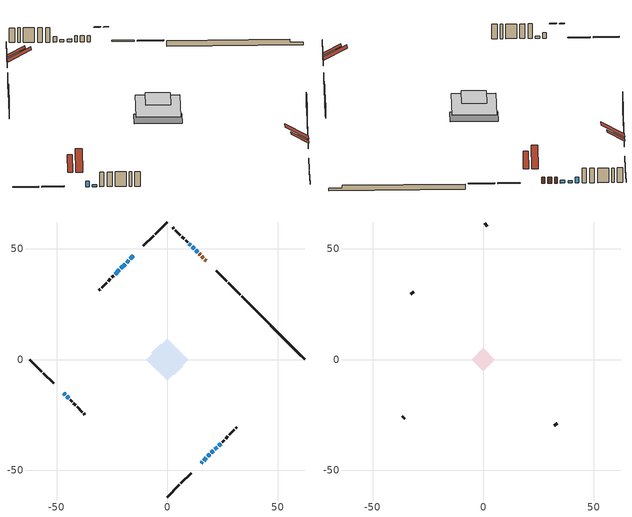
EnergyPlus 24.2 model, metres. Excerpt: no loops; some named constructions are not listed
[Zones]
conditioned space
 floor adiabatic (AdiabaticFloorConstruction): -9.39,0 0,9.39 9.39,0 0,-9.39 z3.27
 floor foundation (Slab1 construction): -7.14,2.96 -2.96,7.14 7.14,-2.96 2.96,-7.14 z-1
 wall outside (RimJoist1 construction): 0,-62.13 5.46,-56.67 / -62.13,0 -56.67,-5.46 / 0,62.13 -5.46,56.67 / 32.91,29.21 27.45,34.67 z0.83:1.13
 wall outside (RimJoist2 construction): 6.12,-56.01 10.83,-51.3 / -56.01,-6.12 -51.3,-10.83 / -6.12,56.01 -10.83,51.3 / 26.8,35.33 22.09,40.04 z0.83:1.13
 wall outside (AdiabaticWallConstruction 1): 17.62,44.51 17,45.13 / 16.34,45.79 15.49,46.64 / 14.84,47.29 14.39,47.74 z0.83:2.86
 wall outside (AdiabaticWallConstruction): 13.74,48.39 12.77,49.36 / 15.29,-46.83 15.82,-46.31 / -18.98,43.15 -20.92,41.21 / 23.2,-38.93 24.17,-37.96 z0.83:1.8; -15.3,46.83 -16.7,45.43 / -46.83,-15.29 -46.13,-16 / -17.35,44.78 -18.32,43.81 / 10.56,51.57 9.82,52.31 / -21.58,40.55 -23.52,38.61 z0.83:2.66; 16.47,-45.66 17.66,-44.47 z0.83:3.02; 18.32,-43.81 19.29,-42.84 / 21.5,-40.63 22.54,-39.59 z0.83:1.95; 12.11,50.02 11.21,50.92 / 19.94,-42.19 20.84,-41.29 / -45.48,-16.65 -44.58,-17.55 z0.83:1.49
 wall outside (Wall1 construction): 24.82,-37.3 25.71,-36.42 / -43.92,-18.21 -43.03,-19.1 / -24.17,37.95 -25.06,37.07 / 9.16,52.97 8.27,53.86 z0.83:5.71
 wall outside (Wall2 construction): 26.37,-35.76 27.4,-34.73 / -42.37,-19.75 -41.35,-20.78 / -25.72,36.41 -26.75,35.38 / 7.61,54.51 6.59,55.54 z0.83:5.71
 wall outside (Wall3 construction): 28.05,-34.08 30.36,-31.77 / -40.69,-21.44 -38.39,-23.74 / -27.4,34.73 -29.71,32.42 / 5.93,56.2 3.63,58.5 z0.83:5.71
 wall outside (Wall4 construction): 31.01,-31.12 31.51,-30.62 / -37.73,-24.4 -37.24,-24.89 / -30.36,31.77 -30.86,31.27 / 2.97,59.16 2.48,59.65 z0.83:5.71
 wall foundation (FoundationWall1 construction): 33.57,28.56,-1 33.57,28.56,0.83 59.27,2.86,0.83 59.27,2.86,-0.11 62.13,0,-0.11 62.13,0,-1
 window (WindowConstruction): 13.74,48.39 12.77,49.36 z0.83:1.8
 window (WindowConstruction 7): -15.3,46.83 -16.7,45.43 z0.83:2.66
 window (WindowConstruction 8): 15.3,-46.83 15.82,-46.31 z0.83:1.8
 window (WindowConstruction 9): 16.47,-45.65 17.66,-44.47 z0.83:3.02
 window (WindowConstruction 10): 18.32,-43.81 19.29,-42.84 z0.83:1.95
 window (WindowConstruction 11): -46.83,-15.3 -46.13,-16 z0.83:2.66
 window (WindowConstruction 12): 12.11,50.02 11.21,50.92 z0.83:1.49
 window (WindowConstruction 13): 19.94,-42.19 20.84,-41.29 z0.83:1.49
 window (WindowConstruction 14): -45.48,-16.65 -44.58,-17.55 z0.83:1.49
 window (WindowConstruction 1): -17.35,44.78 -18.32,43.81 z0.83:2.66
 window (WindowConstruction 2): -18.98,43.15 -20.92,41.21 z0.83:1.8
 window (WindowConstruction 3): 21.5,-40.63 22.54,-39.59 z0.83:1.95
 window (WindowConstruction 4): 23.2,-38.93 24.17,-37.96 z0.83:1.8
 window (WindowConstruction 5): 10.55,51.57 9.82,52.31 z0.83:2.66
 window (WindowConstruction 6): -21.58,40.55 -23.52,38.61 z0.83:2.66
 door (Door): 17.62,44.51 17,45.13 z0.83:2.86
 door (Door 1): 16.34,45.79 15.49,46.63 z0.83:2.86
 door (Door 2): 14.84,47.29 14.39,47.73 z0.83:2.86
 ceiling adiabatic (AdiabaticFloorConstruction): 0,-9.39 9.39,0 0,9.39 -9.39,0 z3.27
 roof outside (Roof1 construction): 12.56,-49.57,5.71 8.85,-45.86,8.77 7.78,-46.94,8.77 11.49,-50.64,5.71; -49.57,-12.56,5.71 -45.86,-8.85,8.77 -46.94,-7.78,8.77 -50.64,-11.49,5.71; -12.56,49.57,5.71 -8.85,45.86,8.77 -7.78,46.94,8.77 -11.49,50.64,5.71; 20.36,41.77,5.71 16.65,38.07,8.77 17.72,36.99,8.77 21.43,40.7,5.71
attic - vented
 floor to conditioned space (Floor1 construction Reversed): -5.29,0 0,5.29 5.29,0 0,-5.29 z5.71
 wall outside (Wall5 construction): 32.16,-29.96 33.33,-28.8 / -36.58,-25.55 -35.42,-26.71 / -31.51,30.61 -32.68,29.45 / 1.82,60.31 0.66,61.47 z0.83:5.71
 roof outside (Roof2 construction): 14.64,-47.49,5.71 9.72,-42.57,9.76 8.3,-44,9.76 13.22,-48.91,5.71; -47.49,-14.64,5.71 -42.57,-9.72,9.76 -44,-8.3,9.76 -48.91,-13.22,5.71; -14.64,47.49,5.71 -9.72,42.57,9.76 -8.3,44,9.76 -13.22,48.91,5.71; 18.28,43.85,5.71 13.36,38.94,9.76 14.78,37.51,9.76 19.7,42.43,5.71
[Material] Roughness=Rough; Thermal Absorptance=0.9
Name | Thickness {m} | Conductivity {W/m-K} | Density {kg/m3} | Specific Heat {J/kg-K} | Solar Absorptance | Visible Absorptance
ceiling loosefill ins | 0.0846667 | 0.0480833 | 16.02 | 1046.75 | 0.7 | 0.7
ceiling stud and cavity | 0.1397 | 0.0804637 | 65.682 | 1177.47 | 0.7 | 0.7
gypsum board | 0.0127 | 0.160291 | 801 | 837.4 | 0.6 | 0.6
[Construction]
Floor1 construction: ceiling loosefill ins, ceiling stud and cavity, gypsum board
[EnergyManagementSystem:Program]
natural_vent_program: Set Tin = tin_s; Set Tout = tout_s; Set Wout = out_wt_s; Set Pbar = out_pb_s; Set Phiout = (@RhFnTdbWPb Tout Wout Pbar); Set MaxHR = 0.0115; Set Tnvsp = (htg_sp_s + clg_sp_s) / 2; Set NVavail = natural_vent_s; Set ClgSsnAvail = cool_season; Set Qnv = 0; Set Qwhf = 0; Set whole_house_fan_mix_act = 0; Set whole_house_fan_act = 0; If ((Wout < MaxHR) && (Tin > Tout) && (Tin > Tnvsp) && (ClgSsnAvail > 0)); Set WHF_Flow = 0; Set Adj = (Tin-Tnvsp)/(Tin-Tout); Set Adj = (@Min Adj 1); Set Adj = (@Max Adj 0); If (WHF_Flow > 0); Set Qwhf = WHF_Flow*Adj; Set whole_house_fan_mix_act = WHF_Flow*Adj; Set WHF_W = 0; Set whole_house_fan_act = WHF_W*Adj; ElseIf (NVavail > 0); Set NVArea = 0.0; Set Cs = 0.000211876847858883; Set Cw = 3.407515790333727e-05; Set Tdiff = Tin-Tout; Set dT = (@Abs Tdiff); Set Vwind = site_vw_s; Set SGNV = NVArea*Adj*((((Cs*dT)+(Cw*(Vwind^2)))^0.5)/1000); Set MaxNV = 3.570556137325057; Set Qnv = (@Min SGNV MaxNV); EndIf; EndIf; Set natural_vent_flow_act = Qnv; Set whole_house_fan_flow_act = Qwhf; Set natural_vent_program_Qnv = Qnv; Set natural_vent_program_Qwhf = Qwhf
total_airflows_program: Set total_infil_flow_rate = 0; Set total_mechvent_flow_rate = 0; Set total_natvent_flow_rate = 0; Set total_whf_flow_rate = 0; Set total_infil_flow_rate = total_infil_flow_rate + (infil_program_Qinf * 1); Set total_mechvent_flow_rate = total_mechvent_flow_rate + (infil_program_Qfan * 1); Set total_natvent_flow_rate = total_natvent_flow_rate + (natural_vent_program_Qnv * 1); Set total_whf_flow_rate = total_whf_flow_rate + (natural_vent_program_Qwhf * 1)
total_loads_program: Set loads_htg_tot = 0; Set loads_clg_tot = 0; If htg_load_cond > 0; Set loads_htg_tot = loads_htg_tot + (htg_load_cond - clg_load_cond) * 1.0; EndIf; Set loads_htg_tot = (@Max loads_htg_tot 0); If clg_load_cond > 0; Set loads_clg_tot = loads_clg_tot + (clg_load_cond - htg_load_cond) * 0.0; EndIf; Set loads_clg_tot = (@Max loads_clg_tot 0)
unit_heater_supply_fan_disaggregate_program: Set unit_heater_supply_fan_primary_htg = 0; If unit_heater_htg_coil_s > 0; Set unit_heater_supply_fan_primary_htg = unit_heater_supply_fan_s; EndIf
unmet_hours_program: Set htg_unmet_hours = 0; Set clg_unmet_hours = 0; Set unit_htg_unmet_hours = 0; If ((DayOfYear >= 1) && (DayOfYear <= 365)); Set unit_htg_unmet_hours = unit_htg_unmet_hours + conditioned_space_htg_unmet_s; If unit_htg_unmet_hours > htg_unmet_hours; Set htg_unmet_hours = unit_htg_unmet_hours; EndIf; EndIf
water_heater_EC_adj: If WarmupFlag == 0; Set dhw_e_cons = water_heater_energy + water_heater_on_cycle_parasitic + water_heater_off_cycle_parasitic; Set water_heater_ec_adj_act = 0.0 * dhw_e_cons / 1; EndIf
[EnergyManagementSystem:ProgramCallingManager]
component_loads_program_calling_manager: EndOfZoneTimestepAfterZoneReporting; component_loads_program
fridge_schedule_program_calling_manager: BeginZoneTimestepAfterInitHeatBalance; fridge_schedule_program
infil_program_calling_manager: BeginZoneTimestepAfterInitHeatBalance; infil_program
natural_vent_program_calling_manager: BeginZoneTimestepAfterInitHeatBalance; natural_vent_program
total_airflows_program_calling_manager: EndOfZoneTimestepAfterZoneReporting; total_airflows_program
total_loads_program_calling_manager: EndOfZoneTimestepAfterZoneReporting; total_loads_program
unit_heater_supply_fan_disaggregate_program_calling_manager: EndOfSystemTimestepBeforeHVACReporting; unit_heater_supply_fan_disaggregate_program
unmet_hours_program_calling_manager: EndOfZoneTimestepBeforeZoneReporting; unmet_hours_program
water_heater_EC_adj_ProgramManager: EndOfSystemTimestepBeforeHVACReporting; water_heater_EC_adj
[EnergyManagementSystem:OutputVariable] Type of Data in Variable=Summed
Name | EMS Variable | Update Frequency | EMS Program or Subroutine | Units
unit heater supply fan disaggregate htg primary | unit_heater_supply_fan_primary_htg | SystemTimestep | unit_heater_supply_fan_disaggregate_program | J
loads_htg_tot_peakload_outvar; loads_htg_tot_annual_outvar; Energy Management System Output Variable 1; Energy Management System Output Variable 45 | loads_htg_tot | ZoneTimestep | total_loads_program | J
loads_clg_tot_peakload_outvar; loads_clg_tot_annual_outvar; Energy Management System Output Variable 2; Energy Management System Output Variable 46 | loads_clg_tot | ZoneTimestep | total_loads_program | J
htg_unmet_hours_annual_outvar; Energy Management System Output Variable 3 | htg_unmet_hours | ZoneTimestep | unmet_hours_program | hr
clg_unmet_hours_annual_outvar; Energy Management System Output Variable 4 | clg_unmet_hours | ZoneTimestep | unmet_hours_program | hr
loads_htg_roofs_annual_outvar; Energy Management System Output Variable 5 | loads_htg_roofs | ZoneTimestep | component_loads_program | J
loads_htg_ceilings_annual_outvar; Energy Management System Output Variable 6 | loads_htg_ceilings | ZoneTimestep | component_loads_program | J
loads_htg_walls_annual_outvar; Energy Management System Output Variable 7 | loads_htg_walls | ZoneTimestep | component_loads_program | J
loads_htg_rim_joists_annual_outvar; Energy Management System Output Variable 8 | loads_htg_rim_joists | ZoneTimestep | component_loads_program | J
loads_htg_foundation_walls_annual_outvar; Energy Management System Output Variable 9 | loads_htg_foundation_walls | ZoneTimestep | component_loads_program | J
loads_htg_doors_annual_outvar; Energy Management System Output Variable 10 | loads_htg_doors | ZoneTimestep | component_loads_program | J
loads_htg_windows_conduction_annual_outvar; Energy Management System Output Variable 11 | loads_htg_windows_conduction | ZoneTimestep | component_loads_program | J
loads_htg_windows_solar_annual_outvar; Energy Management System Output Variable 12 | loads_htg_windows_solar | ZoneTimestep | component_loads_program | J
loads_htg_skylights_conduction_annual_outvar; Energy Management System Output Variable 13 | loads_htg_skylights_conduction | ZoneTimestep | component_loads_program | J
loads_htg_skylights_solar_annual_outvar; Energy Management System Output Variable 14 | loads_htg_skylights_solar | ZoneTimestep | component_loads_program | J
loads_htg_floors_annual_outvar; Energy Management System Output Variable 15 | loads_htg_floors | ZoneTimestep | component_loads_program | J
loads_htg_slabs_annual_outvar; Energy Management System Output Variable 16 | loads_htg_slabs | ZoneTimestep | component_loads_program | J
loads_htg_internal_mass_annual_outvar; Energy Management System Output Variable 17 | loads_htg_internal_mass | ZoneTimestep | component_loads_program | J
loads_htg_infil_annual_outvar; Energy Management System Output Variable 18 | loads_htg_infil | ZoneTimestep | component_loads_program | J
loads_htg_natvent_annual_outvar; Energy Management System Output Variable 19 | loads_htg_natvent | ZoneTimestep | component_loads_program | J
loads_htg_mechvent_annual_outvar; Energy Management System Output Variable 20 | loads_htg_mechvent | ZoneTimestep | component_loads_program | J
loads_htg_whf_annual_outvar; Energy Management System Output Variable 21 | loads_htg_whf | ZoneTimestep | component_loads_program | J
loads_htg_ducts_annual_outvar; Energy Management System Output Variable 22 | loads_htg_ducts | ZoneTimestep | component_loads_program | J
loads_htg_intgains_annual_outvar; Energy Management System Output Variable 23 | loads_htg_intgains | ZoneTimestep | component_loads_program | J
loads_htg_lighting_annual_outvar; Energy Management System Output Variable 24 | loads_htg_lighting | ZoneTimestep | component_loads_program | J
loads_clg_roofs_annual_outvar; Energy Management System Output Variable 25 | loads_clg_roofs | ZoneTimestep | component_loads_program | J
loads_clg_ceilings_annual_outvar; Energy Management System Output Variable 26 | loads_clg_ceilings | ZoneTimestep | component_loads_program | J
loads_clg_walls_annual_outvar; Energy Management System Output Variable 27 | loads_clg_walls | ZoneTimestep | component_loads_program | J
loads_clg_rim_joists_annual_outvar; Energy Management System Output Variable 28 | loads_clg_rim_joists | ZoneTimestep | component_loads_program | J
loads_clg_foundation_walls_annual_outvar; Energy Management System Output Variable 29 | loads_clg_foundation_walls | ZoneTimestep | component_loads_program | J
loads_clg_doors_annual_outvar; Energy Management System Output Variable 30 | loads_clg_doors | ZoneTimestep | component_loads_program | J
loads_clg_windows_conduction_annual_outvar; Energy Management System Output Variable 31 | loads_clg_windows_conduction | ZoneTimestep | component_loads_program | J
loads_clg_windows_solar_annual_outvar; Energy Management System Output Variable 32 | loads_clg_windows_solar | ZoneTimestep | component_loads_program | J
loads_clg_skylights_conduction_annual_outvar; Energy Management System Output Variable 33 | loads_clg_skylights_conduction | ZoneTimestep | component_loads_program | J
loads_clg_skylights_solar_annual_outvar; Energy Management System Output Variable 34 | loads_clg_skylights_solar | ZoneTimestep | component_loads_program | J
loads_clg_floors_annual_outvar; Energy Management System Output Variable 35 | loads_clg_floors | ZoneTimestep | component_loads_program | J
loads_clg_slabs_annual_outvar; Energy Management System Output Variable 36 | loads_clg_slabs | ZoneTimestep | component_loads_program | J
loads_clg_internal_mass_annual_outvar; Energy Management System Output Variable 37 | loads_clg_internal_mass | ZoneTimestep | component_loads_program | J
loads_clg_infil_annual_outvar; Energy Management System Output Variable 38 | loads_clg_infil | ZoneTimestep | component_loads_program | J
loads_clg_natvent_annual_outvar; Energy Management System Output Variable 39 | loads_clg_natvent | ZoneTimestep | component_loads_program | J
loads_clg_mechvent_annual_outvar; Energy Management System Output Variable 40 | loads_clg_mechvent | ZoneTimestep | component_loads_program | J
loads_clg_whf_annual_outvar; Energy Management System Output Variable 41 | loads_clg_whf | ZoneTimestep | component_loads_program | J
loads_clg_ducts_annual_outvar; Energy Management System Output Variable 42 | loads_clg_ducts | ZoneTimestep | component_loads_program | J
loads_clg_intgains_annual_outvar; Energy Management System Output Variable 43 | loads_clg_intgains | ZoneTimestep | component_loads_program | J
loads_clg_lighting_annual_outvar; Energy Management System Output Variable 44 | loads_clg_lighting | ZoneTimestep | component_loads_program | J
[Schedule:Day:Interval]
interior lighting schedule day: No, 01:00, 0.108182, 04:00, 0.0901515, 05:00, 0.0991667, 06:00, 0.162273, 07:00, 0.270455, 08:00, 0.342576, 10:00, 0.369621, 11:00, 0.351591, 12:00, 0.333561, 13:00, 0.324545, 14:00, 0.31553, 15:00, 0.333561, 16:00, 0.369621, 17:00, 0.450758, 18:00, 0.585985, 19:00, 0.775303, 20:00, 0.955606, 21:00, 0.991667, 22:00, 0.712197, 23:00, 0.360606, 24:00, 0.162273
interior lighting schedule day 1: No, 01:00, 0.100909, 04:00, 0.0840909, 05:00, 0.0925, 06:00, 0.151364, 07:00, 0.252273, 08:00, 0.319545, 10:00, 0.344773, 11:00, 0.327955, 12:00, 0.311136, 13:00, 0.302727, 14:00, 0.294318, 15:00, 0.311136, 16:00, 0.344773, 17:00, 0.420455, 18:00, 0.546591, 19:00, 0.723182, 20:00, 0.891364, 21:00, 0.925, 22:00, 0.664318, 23:00, 0.336364, 24:00, 0.151364
interior lighting schedule day 2: No, 01:00, 0.0927273, 04:00, 0.0772727, 05:00, 0.085, 06:00, 0.139091, 07:00, 0.231818, 08:00, 0.293636, 10:00, 0.316818, 11:00, 0.301364, 12:00, 0.285909, 13:00, 0.278182, 14:00, 0.270455, 15:00, 0.285909, 16:00, 0.316818, 17:00, 0.386364, 18:00, 0.502273, 19:00, 0.664545, 20:00, 0.819091, 21:00, 0.85, 22:00, 0.610455, 23:00, 0.309091, 24:00, 0.139091
interior lighting schedule day 3: No, 01:00, 0.0845455, 04:00, 0.0704545, 05:00, 0.0775, 06:00, 0.126818, 07:00, 0.211364, 08:00, 0.267727, 10:00, 0.288864, 11:00, 0.274773, 12:00, 0.260682, 13:00, 0.253636, 14:00, 0.246591, 15:00, 0.260682, 16:00, 0.288864, 17:00, 0.352273, 18:00, 0.457955, 19:00, 0.605909, 20:00, 0.746818, 21:00, 0.775, 22:00, 0.556591, 23:00, 0.281818, 24:00, 0.126818
interior lighting schedule day 4: No, 01:00, 0.0763636, 04:00, 0.0636364, 05:00, 0.07, 06:00, 0.114545, 07:00, 0.190909, 08:00, 0.241818, 10:00, 0.260909, 11:00, 0.248182, 12:00, 0.235455, 13:00, 0.229091, 14:00, 0.222727, 15:00, 0.235455, 16:00, 0.260909, 17:00, 0.318182, 18:00, 0.413636, 19:00, 0.547273, 20:00, 0.674545, 21:00, 0.7, 22:00, 0.502727, 23:00, 0.254545, 24:00, 0.114545
interior lighting schedule day 5: No, 01:00, 0.0727273, 04:00, 0.0606061, 05:00, 0.0666667, 06:00, 0.109091, 07:00, 0.181818, 08:00, 0.230303, 10:00, 0.248485, 11:00, 0.236364, 12:00, 0.224242, 13:00, 0.218182, 14:00, 0.212121, 15:00, 0.224242, 16:00, 0.248485, 17:00, 0.30303, 18:00, 0.393939, 19:00, 0.521212, 20:00, 0.642424, 21:00, 0.666667, 22:00, 0.478788, 23:00, 0.242424, 24:00, 0.109091
interior lighting schedule day 6: No, 01:00, 0.0745455, 04:00, 0.0621212, 05:00, 0.0683333, 06:00, 0.111818, 07:00, 0.186364, 08:00, 0.236061, 10:00, 0.254697, 11:00, 0.242273, 12:00, 0.229848, 13:00, 0.223636, 14:00, 0.217424, 15:00, 0.229848, 16:00, 0.254697, 17:00, 0.310606, 18:00, 0.403788, 19:00, 0.534242, 20:00, 0.658485, 21:00, 0.683333, 22:00, 0.490758, 23:00, 0.248485, 24:00, 0.111818
interior lighting schedule day 7: No, 01:00, 0.08, 04:00, 0.0666667, 05:00, 0.0733333, 06:00, 0.12, 07:00, 0.2, 08:00, 0.253333, 10:00, 0.273333, 11:00, 0.26, 12:00, 0.246667, 13:00, 0.24, 14:00, 0.233333, 15:00, 0.246667, 16:00, 0.273333, 17:00, 0.333333, 18:00, 0.433333, 19:00, 0.573333, 20:00, 0.706667, 21:00, 0.733333, 22:00, 0.526667, 23:00, 0.266667, 24:00, 0.12
interior lighting schedule day 8: No, 01:00, 0.0890909, 04:00, 0.0742424, 05:00, 0.0816667, 06:00, 0.133636, 07:00, 0.222727, 08:00, 0.282121, 10:00, 0.304394, 11:00, 0.289545, 12:00, 0.274697, 13:00, 0.267273, 14:00, 0.259848, 15:00, 0.274697, 16:00, 0.304394, 17:00, 0.371212, 18:00, 0.482576, 19:00, 0.638485, 20:00, 0.78697, 21:00, 0.816667, 22:00, 0.586515, 23:00, 0.29697, 24:00, 0.133636
interior lighting schedule day 9: No, 01:00, 0.0972727, 04:00, 0.0810606, 05:00, 0.0891667, 06:00, 0.145909, 07:00, 0.243182, 08:00, 0.30803, 10:00, 0.332348, 11:00, 0.316136, 12:00, 0.299924, 13:00, 0.291818, 14:00, 0.283712, 15:00, 0.299924, 16:00, 0.332348, 17:00, 0.405303, 18:00, 0.526894, 19:00, 0.697121, 20:00, 0.859242, 21:00, 0.891667, 22:00, 0.640379, 23:00, 0.324242, 24:00, 0.145909
interior lighting schedule day 10: No, 01:00, 0.105455, 04:00, 0.0878788, 05:00, 0.0966667, 06:00, 0.158182, 07:00, 0.263636, 08:00, 0.333939, 10:00, 0.360303, 11:00, 0.342727, 12:00, 0.325152, 13:00, 0.316364, 14:00, 0.307576, 15:00, 0.325152, 16:00, 0.360303, 17:00, 0.439394, 18:00, 0.571212, 19:00, 0.755758, 20:00, 0.931515, 21:00, 0.966667, 22:00, 0.694242, 23:00, 0.351515, 24:00, 0.158182
interior lighting schedule day 11: No, 01:00, 0.109091, 04:00, 0.0909091, 05:00, 0.1, 06:00, 0.163636, 07:00, 0.272727, 08:00, 0.345455, 10:00, 0.372727, 11:00, 0.354545, 12:00, 0.336364, 13:00, 0.327273, 14:00, 0.318182, 15:00, 0.336364, 16:00, 0.372727, 17:00, 0.454545, 18:00, 0.590909, 19:00, 0.781818, 20:00, 0.963636, 21:00, 1, 22:00, 0.718182, 23:00, 0.363636, 24:00, 0.163636
interior lighting schedule default day; occupants schedule default day; clothes dryer schedule default day; cooking range schedule default day; mech vent bath fan 0 schedule default day; mech vent range fan 0 schedule default day; misc plug loads schedule default day; general water use schedule default day; heating setpoint default day; cooling setpoint default day; clothes dryer exhaust 0 schedule default day; cooling season schedule day; cooling season schedule day 2; cooling season schedule default day; exterior lighting schedule default day; natural vent schedule default day: No, 24:00, 0
occupants schedule day: No, 05:00, 0.426829, 06:00, 0.719512, 07:00, 1, 08:00, 0.670732, 09:00, 0.329268, 14:00, 0.170732, 15:00, 0.231707, 16:00, 0.329268, 17:00, 0.5, 18:00, 0.670732, 19:00, 0.829268, 21:00, 1, 22:00, 0.853659, 23:00, 0.646341, 24:00, 0.426829
clothes dryer schedule day; clothes dryer exhaust 0 schedule day: No, 01:00, 0.123457, 02:00, 0.0740741, 03:00, 0.0493827, 04:00, 0.0246914, 05:00, 0.0493827, 06:00, 0.0740741, 07:00, 0.197531, 08:00, 0.395062, 09:00, 0.592593, 10:00, 0.839506, 11:00, 0.962963, 12:00, 1, 13:00, 0.91358, 14:00, 0.82716, 15:00, 0.716049, 16:00, 0.753086, 17:00, 0.679012, 18:00, 0.666667, 20:00, 0.62963, 21:00, 0.641975, 22:00, 0.666667, 23:00, 0.54321, 24:00, 0.296296
cooking range schedule day: No, 05:00, 0.0597015, 06:00, 0.11194, 07:00, 0.171642, 08:00, 0.291045, 11:00, 0.343284, 12:00, 0.402985, 13:00, 0.462687, 14:00, 0.343284, 15:00, 0.291045, 16:00, 0.402985, 17:00, 0.567164, 18:00, 1, 19:00, 0.850746, 20:00, 0.432836, 21:00, 0.291045, 22:00, 0.231343, 23:00, 0.171642, 24:00, 0.11194
mech vent bath fan 0 schedule day: No, 07:00, 0, 08:00, 1, 09:00, 0.2, 24:00, 0
mech vent range fan 0 schedule day: No, 18:00, 0, 19:00, 1, 20:00, 0.2, 24:00, 0
misc plug loads schedule day: No, 06:00, 0.705882, 07:00, 0.745098, 08:00, 0.803922, 15:00, 0.823529, 16:00, 0.862745, 17:00, 0.921569, 18:00, 0.980392, 19:00, 1, 20:00, 0.980392, 21:00, 0.941176, 22:00, 0.862745, 23:00, 0.784314, 24:00, 0.72549
general water use schedule day: No, 01:00, 0.315068, 03:00, 0.287671, 04:00, 0.342466, 05:00, 0.369863, 06:00, 0.520548, 07:00, 0.60274, 08:00, 0.534247, 10:00, 0.506849, 11:00, 0.465753, 14:00, 0.479452, 15:00, 0.534247, 16:00, 0.589041, 17:00, 0.69863, 18:00, 0.876712, 19:00, 0.890411, 20:00, 0.986301, 21:00, 1, 22:00, 0.863014, 23:00, 0.616438, 24:00, 0.465753
heating setpoint day: No, 07:00, 18, 23:00, 21, 24:00, 18
cooling setpoint day: No, 24:00, 25
cooling season schedule day 1: No, 24:00, 1
exterior lighting schedule day: No, 01:00, 0.566667, 03:00, 0.524167, 05:00, 0.495833, 06:00, 0.5525, 07:00, 0.623333, 08:00, 0.580833, 09:00, 0.439167, 10:00, 0.354167, 12:00, 0.34, 13:00, 0.354167, 14:00, 0.396667, 15:00, 0.425, 16:00, 0.495833, 17:00, 0.623333, 18:00, 0.793333, 19:00, 0.906667, 20:00, 0.963333, 21:00, 0.991667, 22:00, 0.920833, 23:00, 0.793333, 24:00, 0.665833
exterior lighting schedule day 1: No, 01:00, 0.528571, 03:00, 0.488929, 05:00, 0.4625, 06:00, 0.515357, 07:00, 0.581429, 08:00, 0.541786, 09:00, 0.409643, 10:00, 0.330357, 12:00, 0.317143, 13:00, 0.330357, 14:00, 0.37, 15:00, 0.396429, 16:00, 0.4625, 17:00, 0.581429, 18:00, 0.74, 19:00, 0.845714, 20:00, 0.898571, 21:00, 0.925, 22:00, 0.858929, 23:00, 0.74, 24:00, 0.621071
exterior lighting schedule day 10: No, 01:00, 0.552381, 03:00, 0.510952, 05:00, 0.483333, 06:00, 0.538571, 07:00, 0.607619, 08:00, 0.56619, 09:00, 0.428095, 10:00, 0.345238, 12:00, 0.331429, 13:00, 0.345238, 14:00, 0.386667, 15:00, 0.414286, 16:00, 0.483333, 17:00, 0.607619, 18:00, 0.773333, 19:00, 0.88381, 20:00, 0.939048, 21:00, 0.966667, 22:00, 0.897619, 23:00, 0.773333, 24:00, 0.649048
exterior lighting schedule day 11: No, 01:00, 0.571429, 03:00, 0.528571, 05:00, 0.5, 06:00, 0.557143, 07:00, 0.628571, 08:00, 0.585714, 09:00, 0.442857, 10:00, 0.357143, 12:00, 0.342857, 13:00, 0.357143, 14:00, 0.4, 15:00, 0.428571, 16:00, 0.5, 17:00, 0.628571, 18:00, 0.8, 19:00, 0.914286, 20:00, 0.971429, 21:00, 1, 22:00, 0.928571, 23:00, 0.8, 24:00, 0.671429
exterior lighting schedule day 2: No, 01:00, 0.485714, 03:00, 0.449286, 05:00, 0.425, 06:00, 0.473571, 07:00, 0.534286, 08:00, 0.497857, 09:00, 0.376429, 10:00, 0.303571, 12:00, 0.291429, 13:00, 0.303571, 14:00, 0.34, 15:00, 0.364286, 16:00, 0.425, 17:00, 0.534286, 18:00, 0.68, 19:00, 0.777143, 20:00, 0.825714, 21:00, 0.85, 22:00, 0.789286, 23:00, 0.68, 24:00, 0.570714
exterior lighting schedule day 3: No, 01:00, 0.442857, 03:00, 0.409643, 05:00, 0.3875, 06:00, 0.431786, 07:00, 0.487143, 08:00, 0.453929, 09:00, 0.343214, 10:00, 0.276786, 12:00, 0.265714, 13:00, 0.276786, 14:00, 0.31, 15:00, 0.332143, 16:00, 0.3875, 17:00, 0.487143, 18:00, 0.62, 19:00, 0.708571, 20:00, 0.752857, 21:00, 0.775, 22:00, 0.719643, 23:00, 0.62, 24:00, 0.520357
exterior lighting schedule day 4: No, 01:00, 0.4, 03:00, 0.37, 05:00, 0.35, 06:00, 0.39, 07:00, 0.44, 08:00, 0.41, 09:00, 0.31, 10:00, 0.25, 12:00, 0.24, 13:00, 0.25, 14:00, 0.28, 15:00, 0.3, 16:00, 0.35, 17:00, 0.44, 18:00, 0.56, 19:00, 0.64, 20:00, 0.68, 21:00, 0.7, 22:00, 0.65, 23:00, 0.56, 24:00, 0.47
exterior lighting schedule day 5: No, 01:00, 0.380952, 03:00, 0.352381, 05:00, 0.333333, 06:00, 0.371429, 07:00, 0.419048, 08:00, 0.390476, 09:00, 0.295238, 10:00, 0.238095, 12:00, 0.228571, 13:00, 0.238095, 14:00, 0.266667, 15:00, 0.285714, 16:00, 0.333333, 17:00, 0.419048, 18:00, 0.533333, 19:00, 0.609524, 20:00, 0.647619, 21:00, 0.666667, 22:00, 0.619048, 23:00, 0.533333, 24:00, 0.447619
exterior lighting schedule day 6: No, 01:00, 0.390476, 03:00, 0.36119, 05:00, 0.341667, 06:00, 0.380714, 07:00, 0.429524, 08:00, 0.400238, 09:00, 0.302619, 10:00, 0.244048, 12:00, 0.234286, 13:00, 0.244048, 14:00, 0.273333, 15:00, 0.292857, 16:00, 0.341667, 17:00, 0.429524, 18:00, 0.546667, 19:00, 0.624762, 20:00, 0.66381, 21:00, 0.683333, 22:00, 0.634524, 23:00, 0.546667, 24:00, 0.45881
exterior lighting schedule day 7: No, 01:00, 0.419048, 03:00, 0.387619, 05:00, 0.366667, 06:00, 0.408571, 07:00, 0.460952, 08:00, 0.429524, 09:00, 0.324762, 10:00, 0.261905, 12:00, 0.251429, 13:00, 0.261905, 14:00, 0.293333, 15:00, 0.314286, 16:00, 0.366667, 17:00, 0.460952, 18:00, 0.586667, 19:00, 0.670476, 20:00, 0.712381, 21:00, 0.733333, 22:00, 0.680952, 23:00, 0.586667, 24:00, 0.492381
exterior lighting schedule day 8: No, 01:00, 0.466667, 03:00, 0.431667, 05:00, 0.408333, 06:00, 0.455, 07:00, 0.513333, 08:00, 0.478333, 09:00, 0.361667, 10:00, 0.291667, 12:00, 0.28, 13:00, 0.291667, 14:00, 0.326667, 15:00, 0.35, 16:00, 0.408333, 17:00, 0.513333, 18:00, 0.653333, 19:00, 0.746667, 20:00, 0.793333, 21:00, 0.816667, 22:00, 0.758333, 23:00, 0.653333, 24:00, 0.548333
exterior lighting schedule day 9: No, 01:00, 0.509524, 03:00, 0.47131, 05:00, 0.445833, 06:00, 0.496786, 07:00, 0.560476, 08:00, 0.522262, 09:00, 0.394881, 10:00, 0.318452, 12:00, 0.305714, 13:00, 0.318452, 14:00, 0.356667, 15:00, 0.382143, 16:00, 0.445833, 17:00, 0.560476, 18:00, 0.713333, 19:00, 0.815238, 20:00, 0.86619, 21:00, 0.891667, 22:00, 0.827976, 23:00, 0.713333, 24:00, 0.59869
[Schedule:Week:Daily]
heating setpoint Week Rule - Jan1-Dec31: heating setpoint day, heating setpoint day, heating setpoint day, heating setpoint day, heating setpoint day, heating setpoint day, heating setpoint day, heating setpoint default day, heating setpoint default day, heating setpoint default day, heating setpoint default day, heating setpoint default day
cooling setpoint Week Rule - Jan1-Dec31: cooling setpoint day, cooling setpoint day, cooling setpoint day, cooling setpoint day, cooling setpoint day, cooling setpoint day, cooling setpoint day, cooling setpoint default day, cooling setpoint default day, cooling setpoint default day, cooling setpoint default day, cooling setpoint default day
clothes dryer exhaust 0 schedule Week Rule - Jan1-Dec31: clothes dryer exhaust 0 schedule day, clothes dryer exhaust 0 schedule day, clothes dryer exhaust 0 schedule day, clothes dryer exhaust 0 schedule day, clothes dryer exhaust 0 schedule day, clothes dryer exhaust 0 schedule day, clothes dryer exhaust 0 schedule day, clothes dryer exhaust 0 schedule default day, clothes dryer exhaust 0 schedule default day, clothes dryer exhaust 0 schedule default day, clothes dryer exhaust 0 schedule default day, clothes dryer exhaust 0 schedule default day
cooling season schedule Week Rule - Jan1-May26: cooling season schedule day, cooling season schedule day, cooling season schedule day, cooling season schedule day, cooling season schedule day, cooling season schedule day, cooling season schedule day, cooling season schedule default day, cooling season schedule default day, cooling season schedule default day, cooling season schedule default day, cooling season schedule default day
cooling season schedule Week Rule - May27-Jun2: cooling season schedule day, cooling season schedule day, cooling season schedule day, cooling season schedule day, cooling season schedule day, cooling season schedule day 1, cooling season schedule day 1, cooling season schedule default day, cooling season schedule default day, cooling season schedule default day, cooling season schedule default day, cooling season schedule default day
cooling season schedule Week Rule - Jun3-Aug25: cooling season schedule day 1, cooling season schedule day 1, cooling season schedule day 1, cooling season schedule day 1, cooling season schedule day 1, cooling season schedule day 1, cooling season schedule day 1, cooling season schedule default day, cooling season schedule default day, cooling season schedule default day, cooling season schedule default day, cooling season schedule default day
cooling season schedule Week Rule - Aug26-Sep1: cooling season schedule day 1, cooling season schedule day 1, cooling season schedule day 1, cooling season schedule day 1, cooling season schedule day 1, cooling season schedule day 1, cooling season schedule day 2, cooling season schedule default day, cooling season schedule default day, cooling season schedule default day, cooling season schedule default day, cooling season schedule default day
cooling season schedule Week Rule - Sep2-Dec31: cooling season schedule day 2, cooling season schedule day 2, cooling season schedule day 2, cooling season schedule day 2, cooling season schedule day 2, cooling season schedule day 2, cooling season schedule day 2, cooling season schedule default day, cooling season schedule default day, cooling season schedule default day, cooling season schedule default day, cooling season schedule default day
exterior lighting schedule Week Rule - Mar4-Mar31: exterior lighting schedule day 2, exterior lighting schedule day 2, exterior lighting schedule day 2, exterior lighting schedule day 2, exterior lighting schedule day 2, exterior lighting schedule day 2, exterior lighting schedule day 2, exterior lighting schedule default day, exterior lighting schedule default day, exterior lighting schedule default day, exterior lighting schedule default day, exterior lighting schedule default day
exterior lighting schedule Week Rule - Apr1-Apr28: exterior lighting schedule day 3, exterior lighting schedule day 3, exterior lighting schedule day 3, exterior lighting schedule day 3, exterior lighting schedule day 3, exterior lighting schedule day 3, exterior lighting schedule day 3, exterior lighting schedule default day, exterior lighting schedule default day, exterior lighting schedule default day, exterior lighting schedule default day, exterior lighting schedule default day
exterior lighting schedule Week Rule - Apr29-May5: exterior lighting schedule day 3, exterior lighting schedule day 3, exterior lighting schedule day 4, exterior lighting schedule day 4, exterior lighting schedule day 4, exterior lighting schedule day 4, exterior lighting schedule day 4, exterior lighting schedule default day, exterior lighting schedule default day, exterior lighting schedule default day, exterior lighting schedule default day, exterior lighting schedule default day
exterior lighting schedule Week Rule - May6-May26: exterior lighting schedule day 4, exterior lighting schedule day 4, exterior lighting schedule day 4, exterior lighting schedule day 4, exterior lighting schedule day 4, exterior lighting schedule day 4, exterior lighting schedule day 4, exterior lighting schedule default day, exterior lighting schedule default day, exterior lighting schedule default day, exterior lighting schedule default day, exterior lighting schedule default day
exterior lighting schedule Week Rule - May27-Jun2: exterior lighting schedule day 4, exterior lighting schedule day 4, exterior lighting schedule day 4, exterior lighting schedule day 4, exterior lighting schedule day 4, exterior lighting schedule day 5, exterior lighting schedule day 5, exterior lighting schedule default day, exterior lighting schedule default day, exterior lighting schedule default day, exterior lighting schedule default day, exterior lighting schedule default day
exterior lighting schedule Week Rule - Jun3-Jun30: exterior lighting schedule day 5, exterior lighting schedule day 5, exterior lighting schedule day 5, exterior lighting schedule day 5, exterior lighting schedule day 5, exterior lighting schedule day 5, exterior lighting schedule day 5, exterior lighting schedule default day, exterior lighting schedule default day, exterior lighting schedule default day, exterior lighting schedule default day, exterior lighting schedule default day
exterior lighting schedule Week Rule - Jul1-Jul28: exterior lighting schedule day 6, exterior lighting schedule day 6, exterior lighting schedule day 6, exterior lighting schedule day 6, exterior lighting schedule day 6, exterior lighting schedule day 6, exterior lighting schedule day 6, exterior lighting schedule default day, exterior lighting schedule default day, exterior lighting schedule default day, exterior lighting schedule default day, exterior lighting schedule default day
exterior lighting schedule Week Rule - Jul29-Aug4: exterior lighting schedule day 6, exterior lighting schedule day 6, exterior lighting schedule day 6, exterior lighting schedule day 7, exterior lighting schedule day 7, exterior lighting schedule day 7, exterior lighting schedule day 7, exterior lighting schedule default day, exterior lighting schedule default day, exterior lighting schedule default day, exterior lighting schedule default day, exterior lighting schedule default day
exterior lighting schedule Week Rule - Aug5-Aug25: exterior lighting schedule day 7, exterior lighting schedule day 7, exterior lighting schedule day 7, exterior lighting schedule day 7, exterior lighting schedule day 7, exterior lighting schedule day 7, exterior lighting schedule day 7, exterior lighting schedule default day, exterior lighting schedule default day, exterior lighting schedule default day, exterior lighting schedule default day, exterior lighting schedule default day
exterior lighting schedule Week Rule - Aug26-Sep1: exterior lighting schedule day 7, exterior lighting schedule day 7, exterior lighting schedule day 7, exterior lighting schedule day 7, exterior lighting schedule day 7, exterior lighting schedule day 7, exterior lighting schedule day 8, exterior lighting schedule default day, exterior lighting schedule default day, exterior lighting schedule default day, exterior lighting schedule default day, exterior lighting schedule default day
exterior lighting schedule Week Rule - Sep2-Sep29: exterior lighting schedule day 8, exterior lighting schedule day 8, exterior lighting schedule day 8, exterior lighting schedule day 8, exterior lighting schedule day 8, exterior lighting schedule day 8, exterior lighting schedule day 8, exterior lighting schedule default day, exterior lighting schedule default day, exterior lighting schedule default day, exterior lighting schedule default day, exterior lighting schedule default day
exterior lighting schedule Week Rule - Sep30-Oct6: exterior lighting schedule day 8, exterior lighting schedule day 9, exterior lighting schedule day 9, exterior lighting schedule day 9, exterior lighting schedule day 9, exterior lighting schedule day 9, exterior lighting schedule day 9, exterior lighting schedule default day, exterior lighting schedule default day, exterior lighting schedule default day, exterior lighting schedule default day, exterior lighting schedule default day
exterior lighting schedule Week Rule - Oct7-Oct27: exterior lighting schedule day 9, exterior lighting schedule day 9, exterior lighting schedule day 9, exterior lighting schedule day 9, exterior lighting schedule day 9, exterior lighting schedule day 9, exterior lighting schedule day 9, exterior lighting schedule default day, exterior lighting schedule default day, exterior lighting schedule default day, exterior lighting schedule default day, exterior lighting schedule default day
exterior lighting schedule Week Rule - Oct28-Nov3: exterior lighting schedule day 9, exterior lighting schedule day 9, exterior lighting schedule day 9, exterior lighting schedule day 9, exterior lighting schedule day 10, exterior lighting schedule day 10, exterior lighting schedule day 10, exterior lighting schedule default day, exterior lighting schedule default day, exterior lighting schedule default day, exterior lighting schedule default day, exterior lighting schedule default day
exterior lighting schedule Week Rule - Nov4-Nov24: exterior lighting schedule day 10, exterior lighting schedule day 10, exterior lighting schedule day 10, exterior lighting schedule day 10, exterior lighting schedule day 10, exterior lighting schedule day 10, exterior lighting schedule day 10, exterior lighting schedule default day, exterior lighting schedule default day, exterior lighting schedule default day, exterior lighting schedule default day, exterior lighting schedule default day
exterior lighting schedule Week Rule - Nov25-Dec1: exterior lighting schedule day 10, exterior lighting schedule day 10, exterior lighting schedule day 10, exterior lighting schedule day 10, exterior lighting schedule day 10, exterior lighting schedule day 10, exterior lighting schedule day 11, exterior lighting schedule default day, exterior lighting schedule default day, exterior lighting schedule default day, exterior lighting schedule default day, exterior lighting schedule default day
exterior lighting schedule Week Rule - Dec2-Dec31: exterior lighting schedule day 11, exterior lighting schedule day 11, exterior lighting schedule day 11, exterior lighting schedule day 11, exterior lighting schedule day 11, exterior lighting schedule day 11, exterior lighting schedule day 11, exterior lighting schedule default day, exterior lighting schedule default day, exterior lighting schedule default day, exterior lighting schedule default day, exterior lighting schedule default day
natural vent schedule Week Rule - Jan1-Dec31: natural vent schedule default day, natural vent schedule default day, natural vent schedule default day, natural vent schedule default day, natural vent schedule default day, natural vent schedule default day, natural vent schedule default day, natural vent schedule default day, natural vent schedule default day, natural vent schedule default day, natural vent schedule default day, natural vent schedule default day
[Schedule:Year]
heating setpoint: heating setpoint Week Rule - Jan1-Dec31, 1, 1, 12, 31
cooling setpoint: cooling setpoint Week Rule - Jan1-Dec31, 1, 1, 12, 31
clothes dryer exhaust 0 schedule: clothes dryer exhaust 0 schedule Week Rule - Jan1-Dec31, 1, 1, 12, 31
cooling season schedule: cooling season schedule Week Rule - Jan1-May26, 1, 1, 5, 26, cooling season schedule Week Rule - May27-Jun2, 5, 27, 6, 2, cooling season schedule Week Rule - Jun3-Aug25, 6, 3, 8, 25, cooling season schedule Week Rule - Aug26-Sep1, 8, 26, 9, 1, cooling season schedule Week Rule - Sep2-Dec31, 9, 2, 12, 31
natural vent schedule: natural vent schedule Week Rule - Jan1-Dec31, 1, 1, 12, 31
